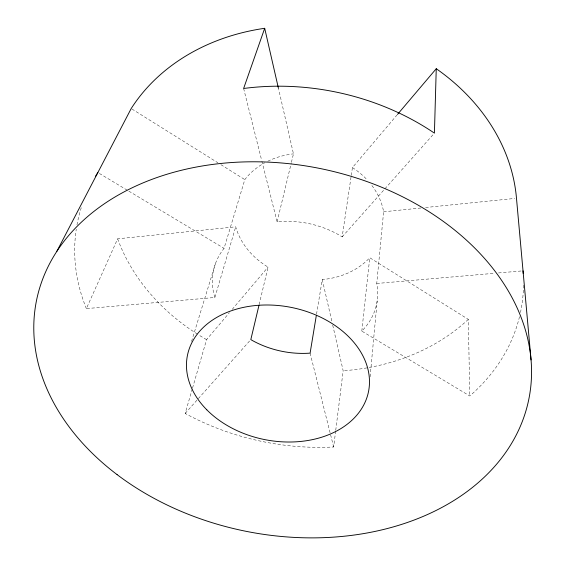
<?xml version="1.0" encoding="UTF-8"?>
<svg xmlns="http://www.w3.org/2000/svg" width="566" height="566" viewBox="0 0 566 566"><rect width="100%" height="100%" fill="white"/><g stroke="black" fill="none" stroke-linecap="round" stroke-linejoin="round"><path stroke-width="0.42" stroke-dasharray="2.83 2.12" d="M370.107 376.793L377.189 300.843M519.51 316.712A226.039 178.559 11.2 0 1 469.773 395.974L361.808 331.11A83.28 65.26 11.2 0 0 376.744 283.481L383.621 211.783A75.851 62.769 11.2 0 0 371.466 184.955M361.808 331.11L369.754 257.728L468.33 319.373L469.773 395.974M192.306 388.835L185.167 413.435A226.039 178.559 11.2 0 0 333.664 446.984L335.631 431.207M335.737 430.33L343.159 370.737L332.716 325.146M261.881 161.154L277.121 221.851A83.28 65.26 11.2 0 1 342.168 236.878L351.153 176.238M351.281 175.375L352.434 167.578L396.908 115.117M316.536 314.187L322.266 279.562A75.851 62.769 11.2 0 0 369.754 257.728M259.129 304.642L268.065 267.102A75.851 62.769 11.2 0 1 235.718 226.817L117.643 238.817L86.372 308.604L214.875 297.49L235.718 226.817M277.121 221.851L291.214 163.206M291.419 162.35L293.464 153.853L278.684 89.357M192.553 387.986L206.576 339.628L229.35 312.765M214.875 297.49A83.28 65.26 11.2 0 1 224.058 248.354L244.816 179.606A75.851 62.769 11.2 0 1 264.697 162.817M191.549 341.425L215.42 263.692M232.194 309.411L268.065 267.102M185.167 413.435L250.809 339.621M342.168 236.878L433.832 133.788M383.621 211.783L421.203 207.963M425.575 207.517L514.727 198.454M376.744 283.481L494.988 273.251M498.497 272.946L522.142 270.902M99.383 173.444L128.093 190.7M128.85 191.152L224.058 248.354M131.935 109.019L217.903 162.775M220.896 164.649L244.816 179.606M243.628 88.487L261.662 160.298M310.097 353.134L333.664 446.984M322.266 279.562L331.924 321.707M86.372 308.604A226.039 178.559 11.2 0 1 76.261 229.258M76.99 224.879A226.039 178.559 11.2 0 1 81.716 206.3M523.522 285.229A226.039 178.559 11.2 0 1 520.472 312.496M468.33 319.373A205.585 171.279 11.2 0 1 343.159 370.737M206.576 339.628A205.585 171.279 11.2 0 1 198.27 334.655M197.52 334.181A205.585 171.279 11.2 0 1 117.643 238.817M267.775 161.232A75.851 62.769 11.2 0 1 293.464 153.853M352.434 167.578A75.851 62.769 11.2 0 1 367.412 180.151"/><path stroke-width="0.85" d="M397.481 114.445L436.252 68.712L434.419 133.13A226.039 178.559 11.2 0 0 243.628 88.487L264.69 28.3A205.585 171.279 11.2 0 0 131.185 108.552L56.848 251.318M316.252 315.913L310.097 353.134A83.28 65.26 11.2 0 1 250.809 339.621L258.931 305.491M264.69 28.3L278.486 88.494M531.057 359.948L516.482 198.277A205.585 171.279 11.2 0 0 436.252 68.712M95.47 176.38A226.039 178.559 11.2 0 1 97.868 172.538M523.019 270.824A226.039 178.559 11.2 0 1 523.225 273.527M117.084 474.612A251.063 185.139 11.2 0 0 526.387 409.268A251.063 185.139 11.2 0 0 204.524 165.612A251.063 185.139 11.2 0 0 117.084 474.612M206.781 409.791A92.329 67.411 11.2 0 0 363.365 405.702A92.329 67.411 11.2 0 0 263.777 305.032A92.329 67.411 11.2 0 0 206.781 409.791"/></g></svg>
